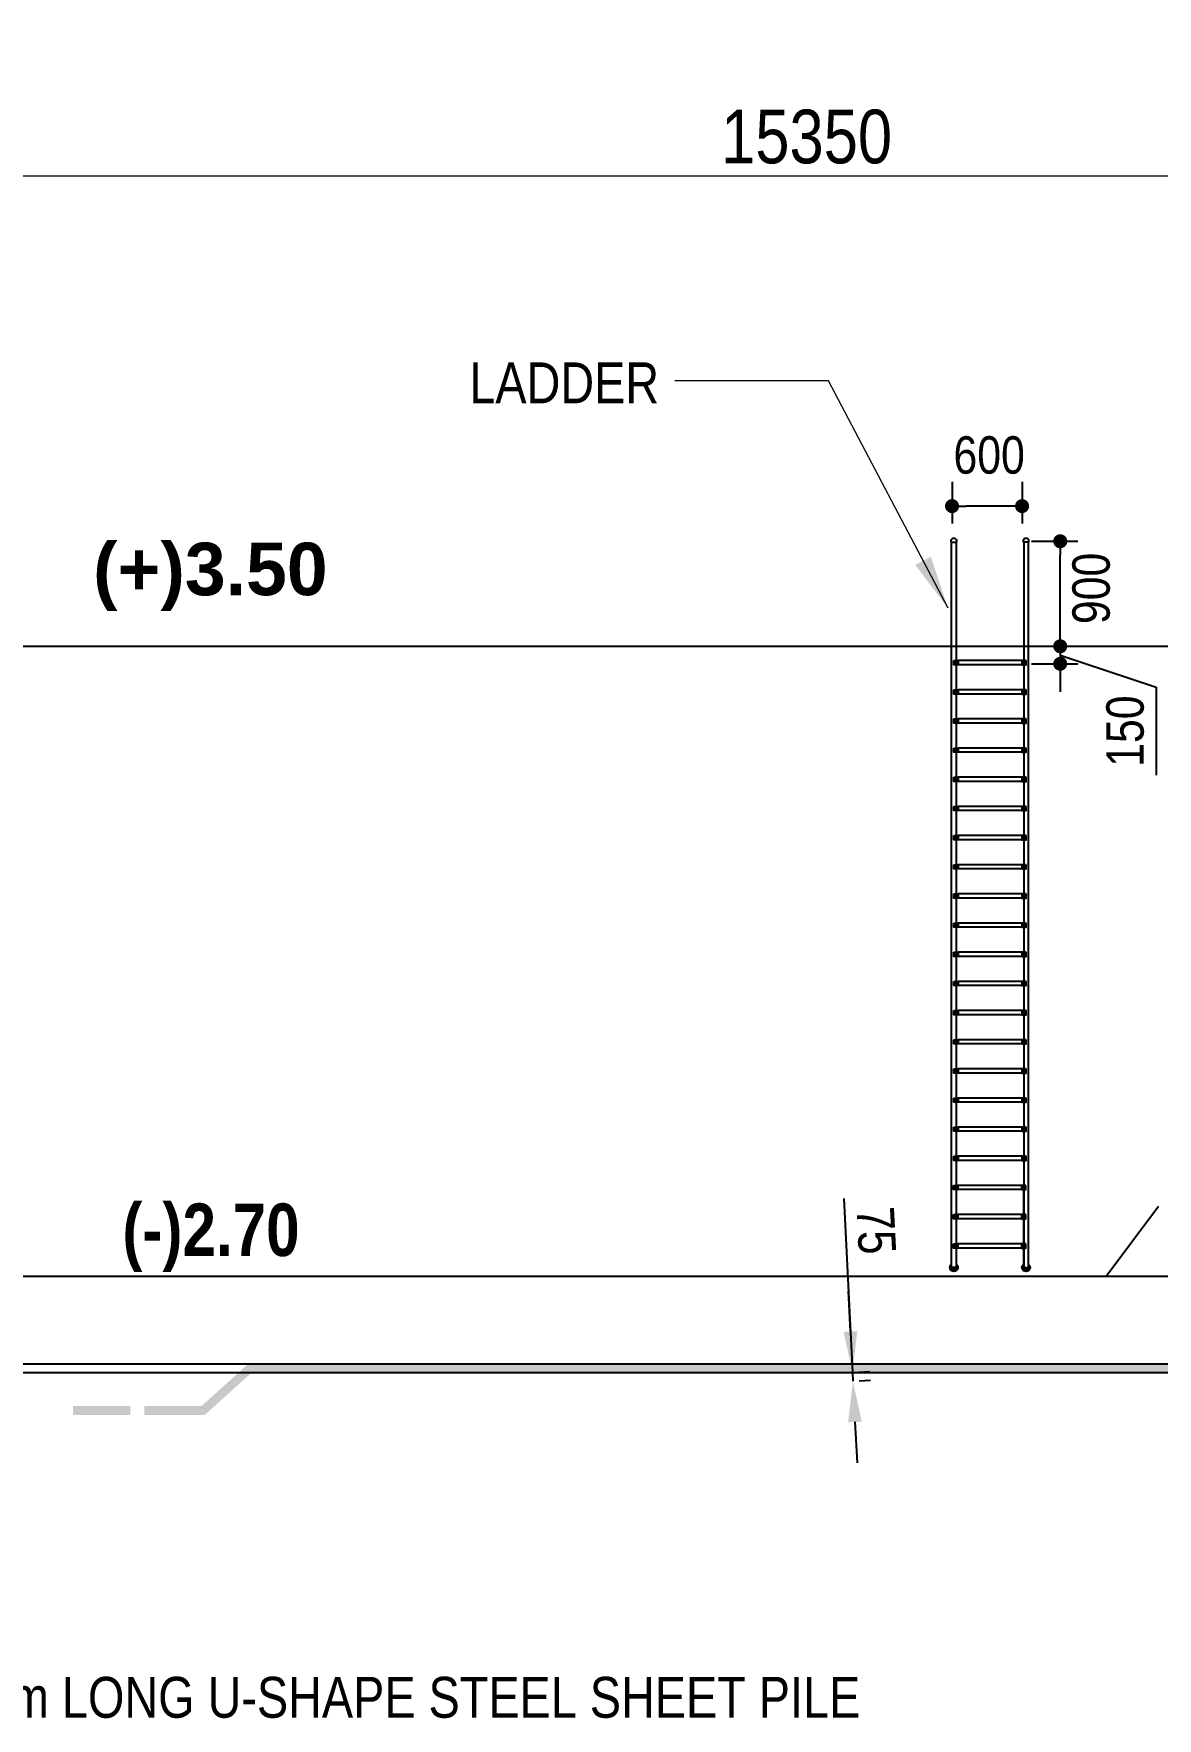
# Model space of a CAD drawing. Extents: x -119161 to 3778985, y -718511 to -30958.
# Drawn here: x 2828479 to 2838105, y -685023 to -670588 of the extents above; entities that cross this region are included whole.
import ezdxf

# ---------------------------------------------------------------- set-up
doc = ezdxf.new("R2010")
doc.units = 0
doc.header["$MEASUREMENT"] = 0
doc.layers.get('0').update_dxf_attribs({"linetype": 'CONTINUOUS'})
doc.layers.get('DEFPOINTS').update_dxf_attribs({"linetype": 'CONTINUOUS'})
doc.layers.add('Dim', color=7, linetype='CONTINUOUS', lineweight=9)
for name, color, linetype in [('LINE', 7, 'CONTINUOUS'), ('TEXT', 10, 'CONTINUOUS'), ('Water Ladder', 2, 'CONTINUOUS')]:
    doc.layers.add(name, color=color, linetype=linetype)
doc.styles.add('ARIAL', font='ARIALN.TTF')
doc.styles.add('DIM', font='isocp3.shx')
doc.styles.add('dimText', font='ARIALN.TTF')
doc.styles.add('text', font='ARIALN.TTF', dxfattribs={"height": 1.6})
doc.dimstyles.new('dim_150', dxfattribs={"dimtxt": 300, "dimasz": 300, "dimexe": 300, "dimexo": 100, "dimgap": 100, "dimtad": 1, "dimdec": 0, "dimzin": 0, "dimdsep": 46, "dimtxsty": 'DIM', "dimcen": 150, "dimclrd": 5, "dimclre": 5, "dimclrt": 7, "dimadec": 0, "dimazin": 0, "dimtfac": 1, "dimtdec": 0, "dimtmove": 0, "dimatfit": 3, "dimfxl": 20, "dimtolj": 1, "dimtzin": 0, "dimarcsym": 0})
doc.dimstyles.new('dim_230', dxfattribs={"dimtxt": 460, "dimasz": 460, "dimexe": 230, "dimexo": 100, "dimgap": 100, "dimtad": 1, "dimdec": 0, "dimzin": 0, "dimdsep": 46, "dimtxsty": 'dimText', "dimcen": 0.09, "dimclrd": 256, "dimclre": 256, "dimclrt": 7, "dimadec": 0, "dimazin": 0, "dimtfac": 1, "dimtdec": 0, "dimtofl": 0, "dimtmove": 0, "dimatfit": 3, "dimfxl": 1, "dimtolj": 1, "dimtzin": 0, "dimlwd": -1, "dimlwe": -1, "dimarcsym": 0})

# ---------------------------------------------------------------- blocks, each defined once
blk = doc.blocks.new('Water Ladder')
at = {"layer": 'Water Ladder'}
h = blk.add_hatch(color=15, dxfattribs=at)
h.dxf.hatch_style = 1
h.paths.add_polyline_path([(-129, -41), (-166, -41), (-166, -77), (-129, -77)])
h = blk.add_hatch(color=15, dxfattribs=at)
h.dxf.hatch_style = 1
h.paths.add_polyline_path([(415, -77), (452, -77), (452, -41), (415, -41)])
h = blk.add_hatch(color=15, dxfattribs=at)
h.dxf.hatch_style = 1
h.paths.add_polyline_path([(-129, -291), (-166, -291), (-166, -327), (-129, -327)])
h = blk.add_hatch(color=15, dxfattribs=at)
h.dxf.hatch_style = 1
h.paths.add_polyline_path([(415, -327), (452, -327), (452, -291), (415, -291)])
h = blk.add_hatch(color=15, dxfattribs=at)
h.dxf.hatch_style = 1
h.paths.add_polyline_path([(-129, -541), (-166, -541), (-166, -576), (-129, -576)])
h = blk.add_hatch(color=15, dxfattribs=at)
h.dxf.hatch_style = 1
h.paths.add_polyline_path([(415, -576), (452, -576), (452, -541), (415, -541)])
h = blk.add_hatch(color=15, dxfattribs=at)
h.dxf.hatch_style = 1
h.paths.add_polyline_path([(-129, -790), (-166, -790), (-166, -826), (-129, -826)])
h = blk.add_hatch(color=15, dxfattribs=at)
h.dxf.hatch_style = 1
h.paths.add_polyline_path([(415, -826), (452, -826), (452, -790), (415, -790)])
h = blk.add_hatch(color=15, dxfattribs=at)
h.dxf.hatch_style = 1
h.paths.add_polyline_path([(-129, -1040), (-166, -1040), (-166, -1076), (-129, -1076)])
h = blk.add_hatch(color=15, dxfattribs=at)
h.dxf.hatch_style = 1
h.paths.add_polyline_path([(-129, -1040), (-166, -1040), (-166, -1076), (-129, -1076)])
h = blk.add_hatch(color=15, dxfattribs=at)
h.dxf.hatch_style = 1
h.paths.add_polyline_path([(415, -1076), (452, -1076), (452, -1040), (415, -1040)])
h = blk.add_hatch(color=15, dxfattribs=at)
h.dxf.hatch_style = 1
h.paths.add_polyline_path([(415, -1076), (452, -1076), (452, -1040), (415, -1040)])
h = blk.add_hatch(color=15, dxfattribs=at)
h.dxf.hatch_style = 1
h.paths.add_polyline_path([(-129, -1290), (-166, -1290), (-166, -1326), (-129, -1326)])
h = blk.add_hatch(color=15, dxfattribs=at)
h.dxf.hatch_style = 1
h.paths.add_polyline_path([(415, -1326), (452, -1326), (452, -1290), (415, -1290)])
h = blk.add_hatch(color=15, dxfattribs=at)
h.dxf.hatch_style = 1
h.paths.add_polyline_path([(-129, -1540), (-166, -1540), (-166, -1576), (-129, -1576)])
h = blk.add_hatch(color=15, dxfattribs=at)
h.dxf.hatch_style = 1
h.paths.add_polyline_path([(415, -1576), (452, -1576), (452, -1540), (415, -1540)])
h = blk.add_hatch(color=15, dxfattribs=at)
h.dxf.hatch_style = 1
h.paths.add_polyline_path([(-129, -1790), (-166, -1790), (-166, -1826), (-129, -1826)])
h = blk.add_hatch(color=15, dxfattribs=at)
h.dxf.hatch_style = 1
h.paths.add_polyline_path([(415, -1826), (452, -1826), (452, -1790), (415, -1790)])
h = blk.add_hatch(color=15, dxfattribs=at)
h.dxf.hatch_style = 1
h.paths.add_polyline_path([(-129, -2040), (-166, -2040), (-166, -2076), (-129, -2076)])
h = blk.add_hatch(color=15, dxfattribs=at)
h.dxf.hatch_style = 1
h.paths.add_polyline_path([(415, -2076), (452, -2076), (452, -2040), (415, -2040)])
h = blk.add_hatch(color=15, dxfattribs=at)
h.dxf.hatch_style = 1
h.paths.add_polyline_path([(-129, -2290), (-166, -2290), (-166, -2325), (-129, -2325)])
h = blk.add_hatch(color=15, dxfattribs=at)
h.dxf.hatch_style = 1
h.paths.add_polyline_path([(415, -2325), (452, -2325), (452, -2290), (415, -2290)])
h = blk.add_hatch(color=15, dxfattribs=at)
h.dxf.hatch_style = 1
h.paths.add_polyline_path([(-129, -2539), (-166, -2539), (-166, -2575), (-129, -2575)])
h = blk.add_hatch(color=15, dxfattribs=at)
h.dxf.hatch_style = 1
h.paths.add_polyline_path([(415, -2575), (452, -2575), (452, -2539), (415, -2539)])
h = blk.add_hatch(color=15, dxfattribs=at)
h.dxf.hatch_style = 1
h.paths.add_polyline_path([(-129, -2789), (-166, -2789), (-166, -2825), (-129, -2825)])
h = blk.add_hatch(color=15, dxfattribs=at)
h.dxf.hatch_style = 1
h.paths.add_polyline_path([(415, -2825), (452, -2825), (452, -2789), (415, -2789)])
h = blk.add_hatch(color=15, dxfattribs=at)
h.dxf.hatch_style = 1
h.paths.add_polyline_path([(-129, -3039), (-166, -3039), (-166, -3075), (-129, -3075)])
h = blk.add_hatch(color=15, dxfattribs=at)
h.dxf.hatch_style = 1
h.paths.add_polyline_path([(415, -3075), (452, -3075), (452, -3039), (415, -3039)])
h = blk.add_hatch(color=15, dxfattribs=at)
h.dxf.hatch_style = 1
h.paths.add_polyline_path([(-129, -3289), (-166, -3289), (-166, -3325), (-129, -3325)])
h = blk.add_hatch(color=15, dxfattribs=at)
h.dxf.hatch_style = 1
h.paths.add_polyline_path([(415, -3325), (452, -3325), (452, -3289), (415, -3289)])
h = blk.add_hatch(color=15, dxfattribs=at)
h.dxf.hatch_style = 1
h.paths.add_polyline_path([(-129, -3539), (-166, -3539), (-166, -3575), (-129, -3575)])
h = blk.add_hatch(color=15, dxfattribs=at)
h.dxf.hatch_style = 1
h.paths.add_polyline_path([(415, -3575), (452, -3575), (452, -3539), (415, -3539)])
h = blk.add_hatch(color=15, dxfattribs=at)
h.dxf.hatch_style = 1
h.paths.add_polyline_path([(-129, -3789), (-166, -3789), (-166, -3825), (-129, -3825)])
h = blk.add_hatch(color=15, dxfattribs=at)
h.dxf.hatch_style = 1
h.paths.add_polyline_path([(415, -3825), (452, -3825), (452, -3789), (415, -3789)])
h = blk.add_hatch(color=15, dxfattribs=at)
h.dxf.hatch_style = 1
h.paths.add_polyline_path([(-129, -4039), (-166, -4039), (-166, -4074), (-129, -4074)])
h = blk.add_hatch(color=15, dxfattribs=at)
h.dxf.hatch_style = 1
h.paths.add_polyline_path([(415, -4074), (452, -4074), (452, -4039), (415, -4039)])
h = blk.add_hatch(color=15, dxfattribs=at)
h.dxf.hatch_style = 1
h.paths.add_polyline_path([(-129, -4288), (-166, -4288), (-166, -4324), (-129, -4324)])
h = blk.add_hatch(color=15, dxfattribs=at)
h.dxf.hatch_style = 1
h.paths.add_polyline_path([(415, -4324), (452, -4324), (452, -4288), (415, -4288)])
h = blk.add_hatch(color=15, dxfattribs=at)
h.dxf.hatch_style = 1
h.paths.add_polyline_path([(-128, -4538), (-165, -4538), (-165, -4574), (-128, -4574)])
h = blk.add_hatch(color=15, dxfattribs=at)
h.dxf.hatch_style = 1
h.paths.add_polyline_path([(417, -4574), (454, -4574), (454, -4538), (417, -4538)])
h = blk.add_hatch(color=15, dxfattribs=at)
h.dxf.hatch_style = 1
h.paths.add_polyline_path([(-128, -4788), (-165, -4788), (-165, -4824), (-128, -4824)])
h = blk.add_hatch(color=15, dxfattribs=at)
h.dxf.hatch_style = 1
h.paths.add_polyline_path([(417, -4824), (454, -4824), (454, -4788), (417, -4788)])
h = blk.add_hatch(color=15, dxfattribs=at)
h.dxf.hatch_style = 1
h.paths.add_polyline_path([(-128, -5038), (-165, -5038), (-165, -5074), (-128, -5074)])
h = blk.add_hatch(color=15, dxfattribs=at)
h.dxf.hatch_style = 1
h.paths.add_polyline_path([(417, -5074), (454, -5074), (454, -5038), (417, -5038)])
h = blk.add_hatch(color=15, dxfattribs=at)
h.dxf.hatch_style = 1
h.paths.add_polyline_path([(-146, -5218), (-146, -5241), (-186, -5241), (-186, -5218, 2.752629)])
h = blk.add_hatch(color=15, dxfattribs=at)
h.dxf.hatch_style = 1
h.paths.add_polyline_path([(-186, -5241), (-186, -5218, 2.752629), (-146, -5218), (-146, -5241)])
h = blk.add_hatch(color=15, dxfattribs=at)
h.dxf.hatch_style = 1
h.paths.add_polyline_path([(472, -5218), (472, -5241), (432, -5241), (432, -5218, 2.752629)])
for points in [[(-146, -3139), (-146, -5241), (-186, -5241), (-186, 974), (-146, 974), (-146, -41)], [(432, -3139), (432, -5241), (472, -5241), (472, 974), (432, 974), (432, -41)], [(-146, -77), (-146, -291)], [(-129, -41), (415, -41)], [(-129, -77), (415, -77)], [(432, -77), (432, -291)], [(-146, -327), (-146, -541)], [(-129, -291), (415, -291)], [(-129, -327), (415, -327)], [(432, -327), (432, -541)], [(-146, -576), (-146, -790)], [(-129, -541), (415, -541)], [(-129, -576), (415, -576)], [(432, -576), (432, -790)], [(-146, -826), (-146, -1040)], [(-129, -790), (415, -790)], [(-129, -826), (415, -826)], [(432, -826), (432, -1040)], [(-146, -1076), (-146, -1290)], [(-129, -1040), (415, -1040)], [(-129, -1040), (415, -1040)], [(-129, -1076), (415, -1076)], [(-129, -1076), (415, -1076)], [(432, -1076), (432, -1290)], [(-129, -1290), (415, -1290)], [(-146, -1326), (-146, -1540)], [(-129, -1326), (415, -1326)], [(432, -1326), (432, -1540)], [(-146, -1576), (-146, -1790)], [(-129, -1540), (415, -1540)], [(-129, -1576), (415, -1576)], [(432, -1576), (432, -1790)], [(-146, -1826), (-146, -2040)], [(-129, -1790), (415, -1790)], [(-129, -1826), (415, -1826)], [(432, -1826), (432, -2040)], [(-146, -2076), (-146, -2290)], [(-129, -2040), (415, -2040)], [(-129, -2076), (415, -2076)], [(432, -2076), (432, -2290)], [(-129, -2290), (415, -2290)], [(-146, -2325), (-146, -2539)], [(-129, -2325), (415, -2325)], [(432, -2325), (432, -2789)], [(-146, -2575), (-146, -2789)], [(-129, -2539), (415, -2539)], [(-129, -2575), (415, -2575)], [(-146, -2825), (-146, -3039)], [(-129, -2789), (415, -2789)], [(-129, -2825), (415, -2825)], [(432, -2825), (432, -3039)], [(-146, -3075), (-146, -3139)], [(-129, -3039), (415, -3039)], [(-129, -3075), (415, -3075)], [(432, -3075), (432, -3139)], [(-129, -3289), (415, -3289)], [(-146, -3325), (-146, -3389)], [(-129, -3325), (415, -3325)], [(-146, -3575), (-146, -3639)], [(-129, -3539), (415, -3539)], [(-129, -3575), (415, -3575)], [(-146, -3825), (-146, -3889)], [(-129, -3789), (415, -3789)], [(-129, -3825), (415, -3825)], [(-129, -4039), (415, -4039)], [(-146, -4074), (-146, -4138)], [(-129, -4074), (415, -4074)], [(-146, -4324), (-146, -4388)], [(-129, -4288), (415, -4288)], [(-129, -4324), (415, -4324)], [(-145, -4574), (-145, -5207)], [(-128, -4538), (417, -4538)], [(-128, -4574), (417, -4574)], [(-128, -4788), (417, -4788)], [(-128, -4824), (417, -4824)], [(-128, -5038), (417, -5038)], [(-128, -5074), (417, -5074)]]:
    blk.add_lwpolyline(points, dxfattribs=at)
for points in [[(-166, -41), (-129, -41), (-129, -77), (-166, -77)], [(452, -41), (415, -41), (415, -77), (452, -77)], [(-166, -291), (-129, -291), (-129, -327), (-166, -327)], [(452, -291), (415, -291), (415, -327), (452, -327)], [(-166, -541), (-129, -541), (-129, -576), (-166, -576)], [(452, -541), (415, -541), (415, -576), (452, -576)], [(-166, -790), (-129, -790), (-129, -826), (-166, -826)], [(452, -790), (415, -790), (415, -826), (452, -826)], [(-166, -1040), (-129, -1040), (-129, -1076), (-166, -1076)], [(-166, -1040), (-129, -1040), (-129, -1076), (-166, -1076)], [(452, -1040), (415, -1040), (415, -1076), (452, -1076)], [(452, -1040), (415, -1040), (415, -1076), (452, -1076)], [(-166, -1290), (-129, -1290), (-129, -1326), (-166, -1326)], [(452, -1290), (415, -1290), (415, -1326), (452, -1326)], [(-166, -1540), (-129, -1540), (-129, -1576), (-166, -1576)], [(452, -1540), (415, -1540), (415, -1576), (452, -1576)], [(-166, -1790), (-129, -1790), (-129, -1826), (-166, -1826)], [(452, -1790), (415, -1790), (415, -1826), (452, -1826)], [(-166, -2040), (-129, -2040), (-129, -2076), (-166, -2076)], [(452, -2040), (415, -2040), (415, -2076), (452, -2076)], [(-166, -2290), (-129, -2290), (-129, -2325), (-166, -2325)], [(452, -2290), (415, -2290), (415, -2325), (452, -2325)], [(-166, -2539), (-129, -2539), (-129, -2575), (-166, -2575)], [(452, -2539), (415, -2539), (415, -2575), (452, -2575)], [(-166, -2789), (-129, -2789), (-129, -2825), (-166, -2825)], [(452, -2789), (415, -2789), (415, -2825), (452, -2825)], [(-166, -3039), (-129, -3039), (-129, -3075), (-166, -3075)], [(452, -3039), (415, -3039), (415, -3075), (452, -3075)], [(-166, -3289), (-129, -3289), (-129, -3325), (-166, -3325)], [(452, -3289), (415, -3289), (415, -3325), (452, -3325)], [(-166, -3539), (-129, -3539), (-129, -3575), (-166, -3575)], [(452, -3539), (415, -3539), (415, -3575), (452, -3575)], [(-166, -3789), (-129, -3789), (-129, -3825), (-166, -3825)], [(452, -3789), (415, -3789), (415, -3825), (452, -3825)], [(-166, -4039), (-129, -4039), (-129, -4074), (-166, -4074)], [(452, -4039), (415, -4039), (415, -4074), (452, -4074)], [(-166, -4288), (-129, -4288), (-129, -4324), (-166, -4324)], [(452, -4288), (415, -4288), (415, -4324), (452, -4324)], [(-165, -4538), (-128, -4538), (-128, -4574), (-165, -4574)], [(454, -4538), (417, -4538), (417, -4574), (454, -4574)], [(-165, -4788), (-128, -4788), (-128, -4824), (-165, -4824)], [(454, -4788), (417, -4788), (417, -4824), (454, -4824)], [(-165, -5038), (-128, -5038), (-128, -5074), (-165, -5074)], [(454, -5038), (417, -5038), (417, -5074), (454, -5074)]]:
    blk.add_lwpolyline(points, close=True, dxfattribs=at)
for centre, radius, start, end in [((-166, 986), 22.9, 328.622, 211.378), ((452, 986), 22.9, 328.622, 211.378), ((-166, -5241), 34.5, 124.5748, 55.4252), ((-166, -5241), 30.5, 129.9311, 50.0689), ((452, -5241), 34.5, 124.5748, 55.4252), ((452, -5241), 30.5, 129.9311, 50.0689)]:
    blk.add_arc(centre, radius, start, end, dxfattribs=at)
blk = doc.blocks.new('_Dot')
at = {"color": 0, "linetype": 'ByBlock', "lineweight": -2}
blk.add_line((-0.5, 0), (-1, 0), dxfattribs=at)
at = {"color": 0, "linetype": 'ByBlock', "const_width": 0.5}
blk.add_lwpolyline([(-0.25, 0, 1), (0.25, 0, 1)], format="xyb", close=True, dxfattribs=at)
blk = doc.blocks.new('*D1476')
at = {"layer": 'DEFPOINTS', "color": 0, "lineweight": -2, "ltscale": 500}
for p in [(2836926, -674937), (2837273, -674937), (2836899, -675837)]:
    blk.add_point(p, dxfattribs=at)
at = {"layer": 'Dim', "color": 5, "lineweight": -2, "ltscale": 500}
for p, q in [((2837026, -674937), (2837423, -674937)), ((2837273, -675717), (2837273, -675057)), ((2836999, -675837), (2837423, -675837))]:
    blk.add_line(p, q, dxfattribs=at)
at = {"layer": 'Dim', "color": 5, "lineweight": -2, "ltscale": 500, "xscale": 120, "yscale": 120, "zscale": 120}
for p, rotation in [((2837273, -674937), 90), ((2837273, -675837), 270)]:
    blk.add_blockref('_Dot', p, dxfattribs=dict(at, rotation=rotation))
at = {"layer": 'Dim', "color": 7, "ltscale": 500, "insert": (2837539, -675341), "char_height": 320, "attachment_point": 5, "rotation": 90, "style": 'ARIAL'}
blk.add_mtext('\\A1;900', dxfattribs=at)
blk = doc.blocks.new('*D1477')
at = {"layer": 'DEFPOINTS', "color": 0, "lineweight": -2, "ltscale": 500}
for p in [(2836346, -674328), (2836946, -674328), (2836346, -674636)]:
    blk.add_point(p, dxfattribs=at)
at = {"layer": 'Dim', "color": 5, "lineweight": -2, "ltscale": 500}
for p, q in [((2836346, -674428), (2836346, -674786)), ((2836946, -674428), (2836946, -674786)), ((2836826, -674636), (2836466, -674636))]:
    blk.add_line(p, q, dxfattribs=at)
at = {"layer": 'Dim', "color": 5, "lineweight": -2, "ltscale": 500, "xscale": 120, "yscale": 120, "zscale": 120, "rotation": 180}
blk.add_blockref('_Dot', (2836346, -674636), dxfattribs=at)
at = {"layer": 'Dim', "color": 5, "lineweight": -2, "ltscale": 500, "xscale": 120, "yscale": 120, "zscale": 120}
blk.add_blockref('_Dot', (2836946, -674636), dxfattribs=at)
at = {"layer": 'Dim', "color": 7, "ltscale": 500, "insert": (2836664, -674200), "char_height": 320, "attachment_point": 5, "style": 'ARIAL'}
blk.add_mtext('\\A1;600', dxfattribs=at)
blk = doc.blocks.new('*D1482')
at = {"layer": 'DEFPOINTS', "color": 0, "lineweight": -2, "ltscale": 500}
for p in [(2836899, -675837), (2836927, -675987), (2837273, -675987)]:
    blk.add_point(p, dxfattribs=at)
at = {"layer": 'Dim', "color": 5, "lineweight": -2, "ltscale": 500}
for p, q in [((2837273, -675717), (2837273, -675597)), ((2836999, -675837), (2837423, -675837)), ((2837273, -675837), (2837273, -675987)), ((2837273, -675837), (2837273, -675987)), ((2837273, -675912), (2838094, -676187)), ((2837027, -675987), (2837423, -675987)), ((2837273, -676107), (2837273, -676227)), ((2838094, -676187), (2838094, -676941))]:
    blk.add_line(p, q, dxfattribs=at)
at = {"layer": 'Dim', "color": 5, "lineweight": -2, "ltscale": 500, "xscale": 120, "yscale": 120, "zscale": 120}
for p, rotation in [((2837273, -675837), 270), ((2837273, -675987), 90)]:
    blk.add_blockref('_Dot', p, dxfattribs=dict(at, rotation=rotation))
at = {"layer": 'Dim', "color": 7, "ltscale": 500, "insert": (2837830, -676564), "char_height": 320, "attachment_point": 5, "rotation": 90, "style": 'ARIAL'}
blk.add_mtext('\\A1;150', dxfattribs=at)
blk = doc.blocks.new('*D1493')
at = {"layer": 'DEFPOINTS', "color": 0, "lineweight": -2, "ltscale": 500}
for p in [(2835448, -682061), (2835451, -682136), (2835497, -682134)]:
    blk.add_point(p, dxfattribs=at)
at = {"layer": 'Dim', "color": 5, "lineweight": -2, "ltscale": 500}
for p, q in [((2835419, -680569), (2835493, -682059)), ((2835476, -681709), (2835458, -681360)), ((2835493, -682059), (2835497, -682134)), ((2835493, -682059), (2835497, -682134)), ((2835547, -682056), (2835643, -682051)), ((2835551, -682131), (2835647, -682126)), ((2835514, -682483), (2835532, -682833))]:
    blk.add_line(p, q, dxfattribs=at)
for points in [[(2835534, -681706), (2835418, -681712), (2835493, -682059)], [(2835573, -682481), (2835456, -682486), (2835497, -682134)]]:
    blk.add_solid(points, dxfattribs=at)
at = {"layer": 'Dim', "color": 7, "ltscale": 500, "insert": (2835696, -680843), "char_height": 320, "attachment_point": 5, "rotation": 272.8443, "style": 'ARIAL'}
blk.add_mtext('\\A1;75', dxfattribs=at)
blk = doc.blocks.new('*D1532')
at = {"layer": 'DEFPOINTS', "color": 0, "lineweight": -2, "ltscale": 500}
for p in [(2827425, -670588), (2842775, -671807), (2842775, -674889)]:
    blk.add_point(p, dxfattribs=at)
at = {"layer": 'Dim', "ltscale": 500}
for p, q in [((2827425, -670688), (2827425, -672037)), ((2842775, -674789), (2842775, -671577)), ((2827775, -671807), (2842425, -671807))]:
    blk.add_line(p, q, dxfattribs=at)
at = {"layer": 'Dim', "lineweight": -2, "ltscale": 500}
for points in [[(2827775, -671749), (2827775, -671865), (2827425, -671807)], [(2842425, -671749), (2842425, -671865), (2842775, -671807)]]:
    blk.add_solid(points, dxfattribs=at)
at = {"layer": 'Dim', "color": 7, "ltscale": 500, "insert": (2835100, -671472), "char_height": 460, "attachment_point": 5, "style": 'dimText'}
blk.add_mtext('\\A1;15350', dxfattribs=at)

msp = doc.modelspace()

# ---------------------------------------------------------------- hatches: boundary and pattern name
at = {"layer": 'Dim'}
h = msp.add_hatch(dxfattribs=at)
h.set_pattern_fill('AR-CONC', color=8, scale=20)
h.set_pattern_definition([(50, (2500404.73, -824934.96), (143.452037, -12.550427), [15, -165]), (355, (2500404.73, -824934.96), (-27.750267, 150.438427), [12, -132]), (100.451444, (2500416.69, -824936.01), (115.70177, 137.888), [12.74804, -140.22842]), (46.1842, (2500404.73, -824894.96), (213.44827, -33.10386), [22.5, -247.5]), (96.635635, (2500422.52, -824897.72), (186.93239, 194.82372), [19.12207, -210.34275]), (351.184164, (2500404.73, -824894.96), (186.93239, 194.82372), [18, -198]), (21, (2500424.73, -824904.96), (119.38141, -80.523778), [15, -165]), (326, (2500424.73, -824904.96), (48.663066, 145.03001), [12, -132]), (71.451445, (2500434.68, -824911.67), (168.044475, 64.50623), [12.74804, -140.22842]), (37.5, (2500404.73, -824934.96), (2.431971, 66.578771), [0, -130.4, 0, -134, 0, -132.5]), (7.5, (2500404.73, -824934.96), (52.613907, 78.882342), [0, -76.4, 0, -127.4, 0, -50.5]), (327.5, (2500360.13, -824934.96), (106.764487, -4.510974), [0, -50, 0, -156, 0, -207]), (317.5, (2500340.13, -824934.96), (116.637234, 20.020996), [0, -65, 0, -103.6, 0, -147])])
h.paths.add_polyline_path([(2871205.8, -682287.8), (2870715.6, -682287.6), (2870715.6, -682362.6), (2871205.8, -682362.8)])
h.paths.add_polyline_path([(2829305.6, -682348), (2828815.6, -682348), (2828815.6, -682423), (2829305.6, -682423)])
h.paths.add_polyline_path([(2852335.1, -681087.2), (2846135.3, -681087.2), (2844485.3, -681087), (2843637.7, -681087), (2841754.3, -681714.8), (2840937, -681987.2), (2830315.6, -681987.2), (2829915.6, -682348), (2829425.6, -682348), (2829425.6, -682423), (2829944.4, -682423), (2830344.4, -682062.2), (2840949.1, -682062.2), (2841785.6, -681783.4), (2843649.3, -681162), (2844485.3, -681162), (2846135.3, -681162.2), (2852304.1, -681162.2), (2852454.1, -681312.2), (2853485.3, -681312.2), (2854322, -681312.2), (2856224.4, -681946.6), (2856583.5, -682062.2), (2861957.8, -682062.2), (2869724.1, -682062.4), (2870084.1, -682362.6), (2870595.6, -682362.5), (2870595.6, -682287.5), (2870111.5, -682287.6), (2869751.3, -681987.4), (2861957.8, -681987.2), (2856583.5, -681987.2), (2856216.5, -681864.9), (2854333.5, -681237.2), (2853485.3, -681237.2), (2852485.1, -681237.2)])

# ---------------------------------------------------------------- linework, layer by layer
at = {"layer": 'LINE', "ltscale": 500}
for points in [[(2827425.3, -675837.2), (2842633.7, -675837.2)], [(2838115.3, -680636.8), (2837665.3, -681237.2)], [(2870767.8, -682287.6), (2870283.6, -682287.6), (2869923.4, -681987.4), (2863215.8, -681987.2), (2857417.3, -681987.2), (2857082, -681875.4), (2854333.5, -681237.2), (2853485.3, -681237.2), (2853485.3, -681237.2), (2852485.1, -681237.2), (2852335.1, -681087.2), (2846135.3, -681087.2), (2846135.3, -681087.2), (2844485.3, -681087), (2844485.3, -681087), (2843637.7, -681087), (2840937, -681987.2), (2826925.6, -681987.2), (2826525.6, -682348), (2826235.6, -682348)], [(2870767.7, -682362.6), (2870256.5, -682362.6), (2869896.3, -682062.4), (2863215.8, -682062.2), (2857405.1, -682062.2), (2857058.2, -681946.6), (2854321.3, -681312.2), (2853485.3, -681312.2), (2852454.1, -681312.2), (2852304.1, -681162.2), (2846135.3, -681162.2), (2844485.3, -681162), (2843649.9, -681162), (2840949.1, -682062.2), (2826954.4, -682062.2), (2826554.4, -682423), (2826235.6, -682423)], [(2840815.3, -681237.2), (2825625.5, -681237.2)]]:
    msp.add_lwpolyline(points, dxfattribs=at)

# ---------------------------------------------------------------- block references
at = {"layer": 'Water Ladder', "color": 2, "xscale": -1}
msp.add_blockref('Water Ladder', (2836813.8, -675918.9), dxfattribs=at)

# ---------------------------------------------------------------- texts
at = {"layer": 'TEXT', "char_height": 350, "style": 'ARIAL'}
for s, insert, width, attachment_point in [('LADDER', (2833836.3, -673579.6), 5637.84, 6), ('6.00m LONG U-SHAPE STEEL SHEET PILE', (2827494.7, -684845.2), 10497.718, 4)]:
    msp.add_mtext(s, dxfattribs=dict(at, insert=insert, width=width, attachment_point=attachment_point))
at = {"layer": 'TEXT', "color": 2, "char_height": 450, "width": 2203.973, "attachment_point": 1, "style": 'text'}
for s, insert in [('{\\fArial|b1|i0|c0|p34;\\C6;(+)3.50}', (2828987.8, -674949.2, 0)), ('{\\fArial Narrow|b1|i0|c0|p34;\\C6;(-)2.70}', (2829238.4, -680611.7, 0))]:
    msp.add_mtext(s, dxfattribs=dict(at, insert=insert))

# ---------------------------------------------------------------- dimensions: what is measured, and where the dimension line sits
at = {"layer": 'Dim', "ltscale": 500}
dim = msp.add_linear_dim(base=(2842775.3, -671806.9), p1=(2827425.3, -670587.9), p2=(2842775.3, -674888.6), dimstyle='dim_230', override={"dimasz": 350, "dimsah": 1, "dimtmove": 2}, dxfattribs=at)
dim.commit()
dim.dimension.update_dxf_attribs({"geometry": '*D1532', "text_midpoint": (2835100.3, -671472.1)})
for base, p1, p2, angle, override, picture, middle, dimtype in [((2836345.9, -674635.8), (2836945.9, -674327.8), (2836345.9, -674327.8), 180, {"dimtxt": 320, "dimasz": 120, "dimexe": 150, "dimtxsty": 'ARIAL', "dimblk1": 'Dot', "dimblk2": 'Dot', "dimsah": 1, "dimtmove": 2}, '*D1477', (2836663.7, -674199.6), 160), ((2837273.5, -674937), (2836899.3, -675837.2), (2836926.3, -674937), 90, {"dimtxt": 320, "dimasz": 120, "dimexe": 150, "dimtxsty": 'ARIAL', "dimblk1": 'Dot', "dimblk2": 'Dot', "dimsah": 1, "dimtmove": 2}, '*D1476', (2837539.2, -675340.8), 160), ((2837273.5, -675987.2), (2836899.3, -675837.2), (2836926.7, -675987.2), 270, {"dimtxt": 320, "dimasz": 120, "dimexe": 150, "dimtxsty": 'ARIAL', "dimblk1": 'Dot', "dimblk2": 'Dot', "dimsah": 1, "dimtmove": 1}, '*D1482', (2838093.8, -676287.2), 160), ((2835496.9, -682133.9), (2835447.5, -682061.1), (2835451.3, -682136.2), 272.84431, {"dimtxt": 320, "dimasz": 350, "dimexe": 150, "dimtxsty": 'ARIAL', "dimsah": 1, "dimtmove": 1}, '*D1493', (2835100.9, -680872.7), 161)]:
    dim = msp.add_linear_dim(base=base, p1=p1, p2=p2, angle=angle, dimstyle='dim_150', override=override, dxfattribs=at)
    dim.commit()
    dim.dimension.update_dxf_attribs({"geometry": picture, "text_midpoint": middle, "dimtype": dimtype})

# ---------------------------------------------------------------- leaders
msp.add_leader([(2836311.8, -675511.5), (2835286.9, -673561.7), (2833969.9, -673561.7)], dimstyle='dim_230', dxfattribs=at)

doc.saveas('drawing.dxf')
